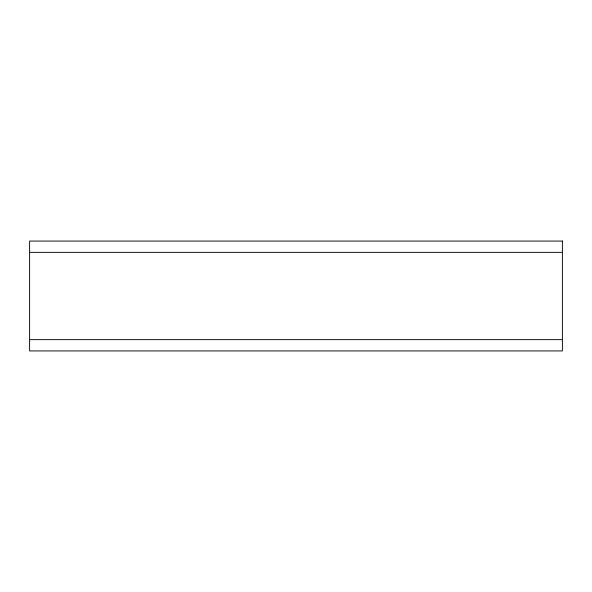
<?xml version="1.0" encoding="UTF-8"?>
<svg xmlns="http://www.w3.org/2000/svg" width="592" height="592" viewBox="0 0 592 592"><rect width="100%" height="100%" fill="white"/><g stroke="black" fill="none" stroke-linecap="round" stroke-linejoin="round"><path stroke-width="0.89" d="M29.6 252.362L562.4 252.362M29.6 339.638L562.4 339.638M562.4 241.062L29.6 241.062L29.6 350.938L562.4 350.938L562.4 241.062"/></g></svg>
